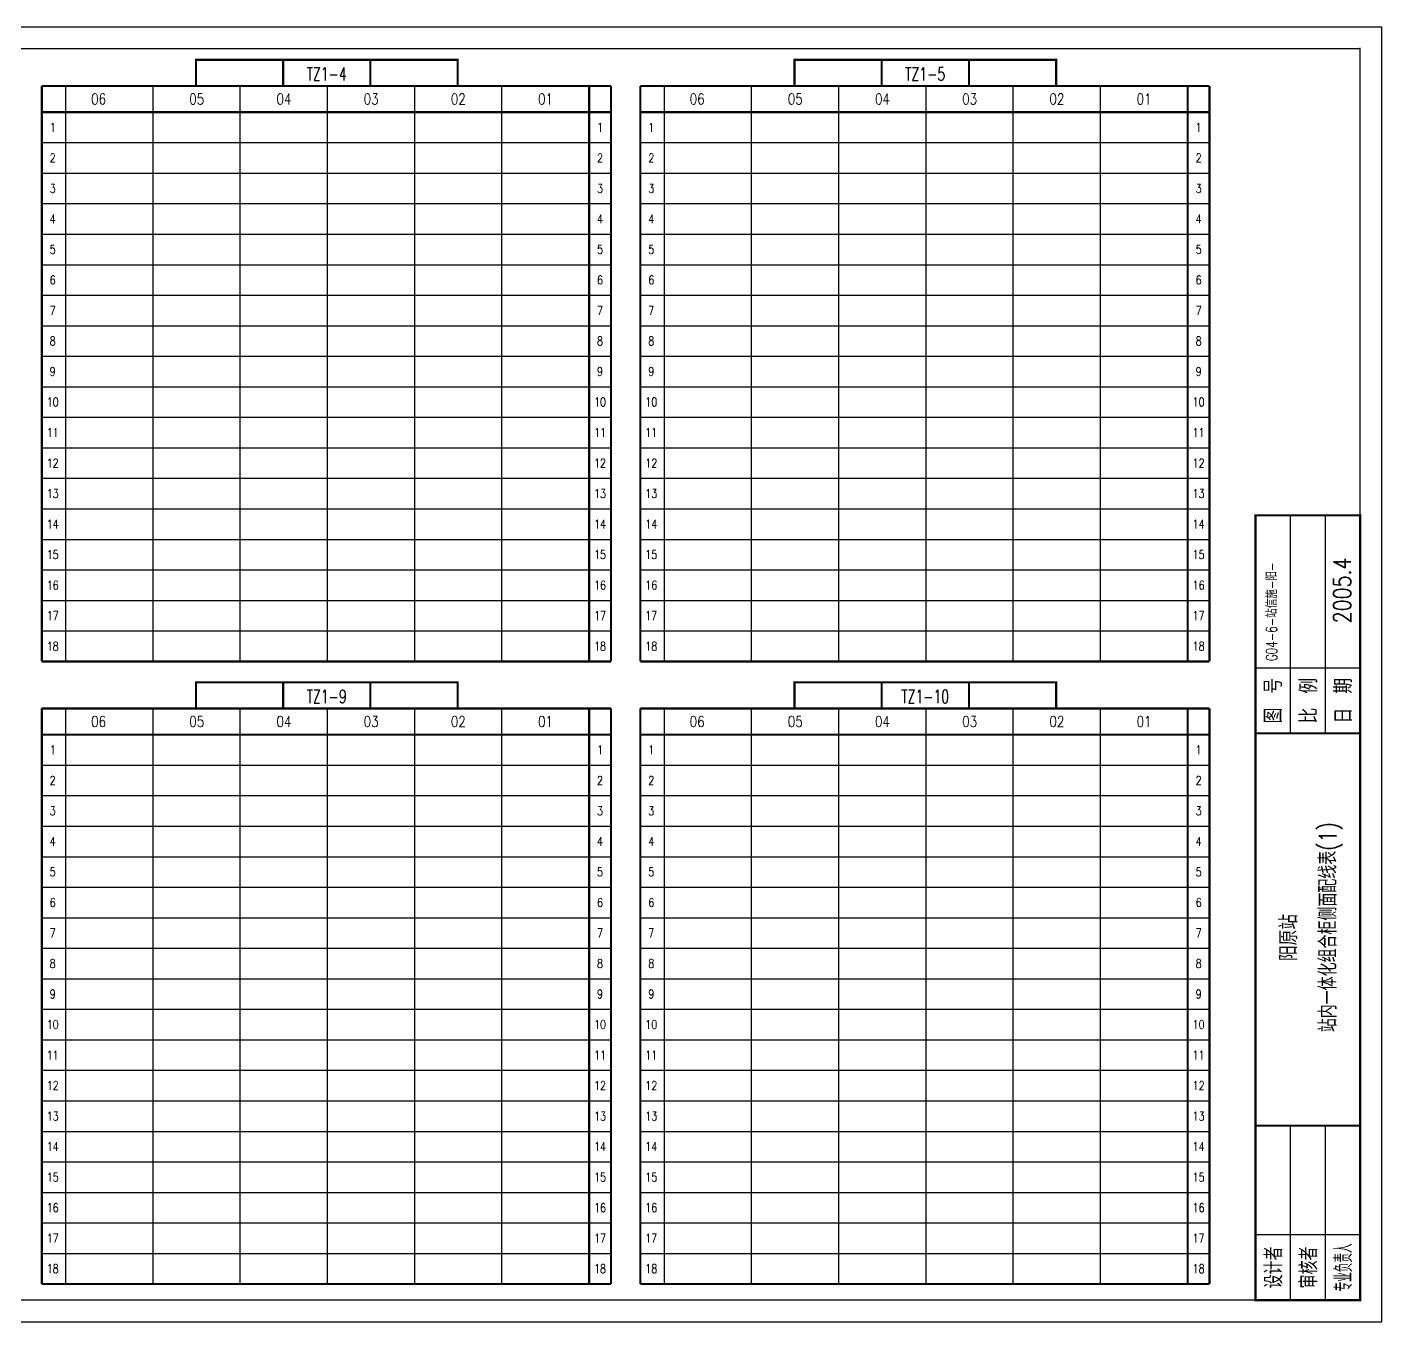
# Model space of a CAD drawing. Extents: x -42 to 714, y -278 to 19.
# Drawn here: x 402.9 to 713.6, y -277.5 to 19.5 of the extents above; entities that cross this region are included whole.
import ezdxf
from ezdxf.enums import TextEntityAlignment as Align

# ---------------------------------------------------------------- set-up
doc = ezdxf.new("R2010")
doc.units = 0
doc.header["$MEASUREMENT"] = 0
doc.layers.get('0').update_dxf_attribs({"linetype": 'CONTINUOUS'})
doc.layers.add('DEFINE', color=7, linetype='CONTINUOUS')
doc.styles.add('CHINESE', font='txt.shx', dxfattribs={"width": 0.7, "bigfont": 'hztxt.shx'})
doc.styles.get("Standard").update_dxf_attribs({"font": 'txt.shx', "width": 0.7, "bigfont": 'hztxt.shx'})

msp = doc.modelspace()

# ---------------------------------------------------------------- linework, layer by layer
for points in [[(713.63, 19.5), (-41.27, 19.5)], [(713.63, -277.5), (713.63, 19.5)], [(708.63, -272.5), (708.63, 14.72)], [(708.63, -272.5), (708.63, 14.5)], [(411.82, -126), (411.82, 6)], [(431.82, -126), (431.82, 6)], [(451.82, -126), (451.82, 6)], [(471.82, -126), (471.82, 6)], [(491.82, -126), (491.82, 6)], [(511.82, -126), (511.82, 6)], [(549.09, -126), (549.09, 6)], [(569.09, -126), (569.09, 6)], [(589.09, -126), (589.09, 6)], [(609.09, -126), (609.09, 6)], [(629.09, -126), (629.09, 6)], [(649.09, -126), (649.09, 6)], [(406.29, -7), (406.29, -7)], [(406.29, -7), (411.82, -7)], [(411.82, -7), (536.82, -7)], [(543.56, -7), (543.56, -7)], [(543.56, -7), (549.09, -7)], [(549.09, -7), (674.09, -7)], [(406.29, -14), (406.29, -14)], [(406.29, -14), (411.82, -14)], [(411.82, -14), (536.82, -14)], [(543.56, -14), (543.56, -14)], [(543.56, -14), (549.09, -14)], [(549.09, -14), (674.09, -14)], [(406.29, -21), (406.29, -21)], [(406.29, -21), (411.82, -21)], [(411.82, -21), (536.82, -21)], [(543.56, -21), (543.56, -21)], [(543.56, -21), (549.09, -21)], [(549.09, -21), (674.09, -21)], [(406.29, -28), (406.29, -28)], [(406.29, -28), (411.82, -28)], [(411.82, -28), (536.82, -28)], [(543.56, -28), (543.56, -28)], [(543.56, -28), (549.09, -28)], [(549.09, -28), (674.09, -28)], [(406.29, -35), (406.29, -35)], [(406.29, -35), (411.82, -35)], [(411.82, -35), (536.82, -35)], [(543.56, -35), (543.56, -35)], [(543.56, -35), (549.09, -35)], [(549.09, -35), (674.09, -35)], [(406.29, -42), (406.29, -42)], [(406.29, -42), (411.82, -42)], [(411.82, -42), (536.82, -42)], [(543.56, -42), (543.56, -42)], [(543.56, -42), (549.09, -42)], [(549.09, -42), (674.09, -42)], [(406.29, -49), (406.29, -49)], [(406.29, -49), (411.82, -49)], [(411.82, -49), (536.82, -49)], [(543.56, -49), (543.56, -49)], [(543.56, -49), (549.09, -49)], [(549.09, -49), (674.09, -49)], [(406.29, -56), (406.29, -56)], [(406.29, -56), (411.82, -56)], [(411.82, -56), (536.82, -56)], [(543.56, -56), (543.56, -56)], [(543.56, -56), (549.09, -56)], [(549.09, -56), (674.09, -56)], [(406.29, -63), (406.29, -63)], [(406.29, -63), (411.82, -63)], [(411.82, -63), (536.82, -63)], [(543.56, -63), (543.56, -63)], [(543.56, -63), (549.09, -63)], [(549.09, -63), (674.09, -63)], [(406.29, -70), (406.29, -70)], [(406.29, -70), (411.82, -70)], [(411.82, -70), (536.82, -70)], [(543.56, -70), (543.56, -70)], [(543.56, -70), (549.09, -70)], [(549.09, -70), (674.09, -70)], [(406.29, -77), (406.29, -77)], [(406.29, -77), (411.82, -77)], [(411.82, -77), (536.82, -77)], [(543.56, -77), (543.56, -77)], [(543.56, -77), (549.09, -77)], [(549.09, -77), (674.09, -77)], [(406.29, -84), (406.29, -84)], [(406.29, -84), (411.82, -84)], [(411.82, -84), (536.82, -84)], [(543.56, -84), (543.56, -84)], [(543.56, -84), (549.09, -84)], [(549.09, -84), (674.09, -84)], [(406.29, -91), (406.29, -91)], [(406.29, -91), (411.82, -91)], [(411.82, -91), (536.82, -91)], [(543.56, -91), (543.56, -91)], [(543.56, -91), (549.09, -91)], [(549.09, -91), (674.09, -91)], [(406.29, -98), (406.29, -98)], [(406.29, -98), (411.82, -98)], [(411.82, -98), (536.82, -98)], [(543.56, -98), (543.56, -98)], [(543.56, -98), (549.09, -98)], [(549.09, -98), (674.09, -98)], [(406.29, -105), (406.29, -105)], [(406.29, -105), (411.82, -105)], [(411.82, -105), (536.82, -105)], [(543.56, -105), (543.56, -105)], [(543.56, -105), (549.09, -105)], [(549.09, -105), (674.09, -105)], [(406.29, -112), (406.29, -112)], [(406.29, -112), (411.82, -112)], [(411.82, -112), (536.82, -112)], [(543.56, -112), (543.56, -112)], [(543.56, -112), (549.09, -112)], [(549.09, -112), (674.09, -112)], [(406.29, -119), (406.29, -119)], [(406.29, -119), (411.82, -119)], [(411.82, -119), (536.82, -119)], [(543.56, -119), (543.56, -119)], [(543.56, -119), (549.09, -119)], [(549.09, -119), (674.09, -119)], [(411.82, -268.79), (411.82, -136.79)], [(431.82, -268.79), (431.82, -136.79)], [(451.82, -268.79), (451.82, -136.79)], [(471.82, -268.79), (471.82, -136.79)], [(491.82, -268.79), (491.82, -136.79)], [(511.82, -268.79), (511.82, -136.79)], [(549.09, -268.79), (549.09, -136.79)], [(569.09, -268.79), (569.09, -136.79)], [(589.09, -268.79), (589.09, -136.79)], [(609.09, -268.79), (609.09, -136.79)], [(629.09, -268.79), (629.09, -136.79)], [(649.09, -268.79), (649.09, -136.79)], [(406.29, -149.79), (406.29, -149.79)], [(406.29, -149.79), (411.82, -149.79)], [(411.82, -149.79), (536.82, -149.79)], [(543.56, -149.79), (543.56, -149.79)], [(543.56, -149.79), (549.09, -149.79)], [(549.09, -149.79), (674.09, -149.79)], [(406.29, -156.79), (406.29, -156.79)], [(406.29, -156.79), (411.82, -156.79)], [(411.82, -156.79), (536.82, -156.79)], [(543.56, -156.79), (543.56, -156.79)], [(543.56, -156.79), (549.09, -156.79)], [(549.09, -156.79), (674.09, -156.79)], [(406.29, -163.79), (406.29, -163.79)], [(406.29, -163.79), (411.82, -163.79)], [(411.82, -163.79), (536.82, -163.79)], [(543.56, -163.79), (543.56, -163.79)], [(543.56, -163.79), (549.09, -163.79)], [(549.09, -163.79), (674.09, -163.79)], [(406.29, -170.79), (406.29, -170.79)], [(406.29, -170.79), (411.82, -170.79)], [(411.82, -170.79), (536.82, -170.79)], [(543.56, -170.79), (543.56, -170.79)], [(543.56, -170.79), (549.09, -170.79)], [(549.09, -170.79), (674.09, -170.79)], [(406.29, -177.79), (406.29, -177.79)], [(406.29, -177.79), (411.82, -177.79)], [(411.82, -177.79), (536.82, -177.79)], [(543.56, -177.79), (543.56, -177.79)], [(543.56, -177.79), (549.09, -177.79)], [(549.09, -177.79), (674.09, -177.79)], [(406.29, -184.79), (406.29, -184.79)], [(406.29, -184.79), (411.82, -184.79)], [(411.82, -184.79), (536.82, -184.79)], [(543.56, -184.79), (543.56, -184.79)], [(543.56, -184.79), (549.09, -184.79)], [(549.09, -184.79), (674.09, -184.79)], [(406.29, -191.79), (406.29, -191.79)], [(406.29, -191.79), (411.82, -191.79)], [(411.82, -191.79), (536.82, -191.79)], [(543.56, -191.79), (543.56, -191.79)], [(543.56, -191.79), (549.09, -191.79)], [(549.09, -191.79), (674.09, -191.79)], [(406.29, -198.79), (406.29, -198.79)], [(406.29, -198.79), (411.82, -198.79)], [(411.82, -198.79), (536.82, -198.79)], [(543.56, -198.79), (543.56, -198.79)], [(543.56, -198.79), (549.09, -198.79)], [(549.09, -198.79), (674.09, -198.79)], [(406.29, -205.79), (406.29, -205.79)], [(406.29, -205.79), (411.82, -205.79)], [(411.82, -205.79), (536.82, -205.79)], [(543.56, -205.79), (543.56, -205.79)], [(543.56, -205.79), (549.09, -205.79)], [(549.09, -205.79), (674.09, -205.79)], [(406.29, -212.79), (406.29, -212.79)], [(406.29, -212.79), (411.82, -212.79)], [(411.82, -212.79), (536.82, -212.79)], [(543.56, -212.79), (543.56, -212.79)], [(543.56, -212.79), (549.09, -212.79)], [(549.09, -212.79), (674.09, -212.79)], [(406.29, -219.79), (406.29, -219.79)], [(406.29, -219.79), (411.82, -219.79)], [(411.82, -219.79), (536.82, -219.79)], [(543.56, -219.79), (543.56, -219.79)], [(543.56, -219.79), (549.09, -219.79)], [(549.09, -219.79), (674.09, -219.79)], [(406.29, -226.79), (406.29, -226.79)], [(406.29, -226.79), (411.82, -226.79)], [(411.82, -226.79), (536.82, -226.79)], [(543.56, -226.79), (543.56, -226.79)], [(543.56, -226.79), (549.09, -226.79)], [(549.09, -226.79), (674.09, -226.79)], [(406.29, -233.79), (406.29, -233.79)], [(406.29, -233.79), (411.82, -233.79)], [(411.82, -233.79), (536.82, -233.79)], [(543.56, -233.79), (543.56, -233.79)], [(543.56, -233.79), (549.09, -233.79)], [(549.09, -233.79), (674.09, -233.79)], [(406.29, -240.79), (406.29, -240.79)], [(406.29, -240.79), (411.82, -240.79)], [(411.82, -240.79), (536.82, -240.79)], [(543.56, -240.79), (543.56, -240.79)], [(543.56, -240.79), (549.09, -240.79)], [(549.09, -240.79), (674.09, -240.79)], [(406.29, -247.79), (406.29, -247.79)], [(406.29, -247.79), (411.82, -247.79)], [(411.82, -247.79), (536.82, -247.79)], [(543.56, -247.79), (543.56, -247.79)], [(543.56, -247.79), (549.09, -247.79)], [(549.09, -247.79), (674.09, -247.79)], [(406.29, -254.79), (406.29, -254.79)], [(406.29, -254.79), (411.82, -254.79)], [(411.82, -254.79), (536.82, -254.79)], [(543.56, -254.79), (543.56, -254.79)], [(543.56, -254.79), (549.09, -254.79)], [(549.09, -254.79), (674.09, -254.79)], [(406.29, -261.79), (406.29, -261.79)], [(406.29, -261.79), (411.82, -261.79)], [(411.82, -261.79), (536.82, -261.79)], [(543.56, -261.79), (543.56, -261.79)], [(543.56, -261.79), (549.09, -261.79)], [(549.09, -261.79), (674.09, -261.79)], [(708.63, -272.5), (-16.27, -272.5)], [(-41.27, -277.5), (713.63, -277.5)]]:
    msp.add_lwpolyline(points)
for points in [[(441.65, 6, 0.5, 0.5, 0), (441.65, 12, 0.5, 0.5, 0), (501.65, 12, 0.5, 0.5, 0), (501.65, 6, 0.5, 0.5, 0)], [(461.65, 6, 0.5, 0.5, 0), (461.65, 12, 0.5, 0.5, 0)], [(481.65, 12, 0.5, 0.5, 0), (481.65, 6, 0.5, 0.5, 0)], [(578.92, 6, 0.5, 0.5, 0), (578.92, 12, 0.5, 0.5, 0), (638.92, 12, 0.5, 0.5, 0), (638.92, 6, 0.5, 0.5, 0)], [(598.92, 6, 0.5, 0.5, 0), (598.92, 12, 0.5, 0.5, 0)], [(618.92, 12, 0.5, 0.5, 0), (618.92, 6, 0.5, 0.5, 0)], [(406.29, 6, 0.5, 0.5, 0), (406.29, 6, 0.5, 0.5, 0)], [(411.82, 6, 0.5, 0.5, 0), (406.29, 6, 0.5, 0.5, 0)], [(406.29, 6, 0.5, 0.5, 0), (406.29, -126, 0.5, 0.5, 0)], [(536.82, 6, 0.5, 0.5, 0), (411.82, 6, 0.5, 0.5, 0)], [(531.82, -126, 0.5, 0.5, 0), (531.82, 6, 0.5, 0.5, 0)], [(536.82, -126, 0.5, 0.5, 0), (536.82, 6, 0.5, 0.5, 0)], [(543.56, 6, 0.5, 0.5, 0), (543.56, 6, 0.5, 0.5, 0)], [(549.09, 6, 0.5, 0.5, 0), (543.56, 6, 0.5, 0.5, 0)], [(543.56, 6, 0.5, 0.5, 0), (543.56, -126, 0.5, 0.5, 0)], [(674.09, 6, 0.5, 0.5, 0), (549.09, 6, 0.5, 0.5, 0)], [(669.09, -126, 0.5, 0.5, 0), (669.09, 6, 0.5, 0.5, 0)], [(674.09, -126, 0.5, 0.5, 0), (674.09, 6, 0.5, 0.5, 0)], [(406.29, 0, 0.5, 0.5, 0), (406.29, 0, 0.5, 0.5, 0)], [(406.29, 0, 0.5, 0.5, 0), (411.82, 0, 0.5, 0.5, 0)], [(411.82, 0, 0.5, 0.5, 0), (536.82, 0, 0.5, 0.5, 0)], [(543.56, 0, 0.5, 0.5, 0), (543.56, 0, 0.5, 0.5, 0)], [(543.56, 0, 0.5, 0.5, 0), (549.09, 0, 0.5, 0.5, 0)], [(549.09, 0, 0.5, 0.5, 0), (674.09, 0, 0.5, 0.5, 0)], [(692.63, -142.5, 0.3, 0.3, 0), (692.63, -92.5, 0.3, 0.3, 0)], [(700.63, -142.5, 0.3, 0.3, 0), (700.63, -92.5, 0.3, 0.3, 0)], [(406.29, -126, 0.5, 0.5, 0), (406.29, -126, 0.5, 0.5, 0)], [(406.29, -126, 0.5, 0.5, 0), (411.82, -126, 0.5, 0.5, 0)], [(411.82, -126, 0.5, 0.5, 0), (536.82, -126, 0.5, 0.5, 0)], [(543.56, -126, 0.5, 0.5, 0), (543.56, -126, 0.5, 0.5, 0)], [(543.56, -126, 0.5, 0.5, 0), (549.09, -126, 0.5, 0.5, 0)], [(549.09, -126, 0.5, 0.5, 0), (674.09, -126, 0.5, 0.5, 0)], [(684.63, -127.5, 0.3, 0.3, 0), (708.63, -127.5, 0.3, 0.3, 0)], [(441.65, -136.79, 0.5, 0.5, 0), (441.65, -130.79, 0.5, 0.5, 0), (501.65, -130.79, 0.5, 0.5, 0), (501.65, -136.79, 0.5, 0.5, 0)], [(461.65, -136.79, 0.5, 0.5, 0), (461.65, -130.79, 0.5, 0.5, 0)], [(481.65, -130.79, 0.5, 0.5, 0), (481.65, -136.79, 0.5, 0.5, 0)], [(578.92, -136.79, 0.5, 0.5, 0), (578.92, -130.79, 0.5, 0.5, 0), (638.92, -130.79, 0.5, 0.5, 0), (638.92, -136.79, 0.5, 0.5, 0)], [(598.92, -136.79, 0.5, 0.5, 0), (598.92, -130.79, 0.5, 0.5, 0)], [(618.92, -130.79, 0.5, 0.5, 0), (618.92, -136.79, 0.5, 0.5, 0)], [(406.29, -136.79, 0.5, 0.5, 0), (406.29, -136.79, 0.5, 0.5, 0)], [(411.82, -136.79, 0.5, 0.5, 0), (406.29, -136.79, 0.5, 0.5, 0)], [(406.29, -136.79, 0.5, 0.5, 0), (406.29, -268.79, 0.5, 0.5, 0)], [(536.82, -136.79, 0.5, 0.5, 0), (411.82, -136.79, 0.5, 0.5, 0)], [(531.82, -268.79, 0.5, 0.5, 0), (531.82, -136.79, 0.5, 0.5, 0)], [(536.82, -268.79, 0.5, 0.5, 0), (536.82, -136.79, 0.5, 0.5, 0)], [(543.56, -136.79, 0.5, 0.5, 0), (543.56, -136.79, 0.5, 0.5, 0)], [(549.09, -136.79, 0.5, 0.5, 0), (543.56, -136.79, 0.5, 0.5, 0)], [(543.56, -136.79, 0.5, 0.5, 0), (543.56, -268.79, 0.5, 0.5, 0)], [(674.09, -136.79, 0.5, 0.5, 0), (549.09, -136.79, 0.5, 0.5, 0)], [(669.09, -268.79, 0.5, 0.5, 0), (669.09, -136.79, 0.5, 0.5, 0)], [(674.09, -268.79, 0.5, 0.5, 0), (674.09, -136.79, 0.5, 0.5, 0)], [(406.29, -142.79, 0.5, 0.5, 0), (406.29, -142.79, 0.5, 0.5, 0)], [(406.29, -142.79, 0.5, 0.5, 0), (411.82, -142.79, 0.5, 0.5, 0)], [(411.82, -142.79, 0.5, 0.5, 0), (536.82, -142.79, 0.5, 0.5, 0)], [(543.56, -142.79, 0.5, 0.5, 0), (543.56, -142.79, 0.5, 0.5, 0)], [(543.56, -142.79, 0.5, 0.5, 0), (549.09, -142.79, 0.5, 0.5, 0)], [(549.09, -142.79, 0.5, 0.5, 0), (674.09, -142.79, 0.5, 0.5, 0)], [(684.63, -142.5, 0.5, 0.5, 0), (708.63, -142.5, 0.5, 0.5, 0)], [(684.63, -232.5, 0.5, 0.5, 0), (708.63, -232.5, 0.5, 0.5, 0)], [(692.63, -272.5, 0.3, 0.3, 0), (692.63, -232.5, 0.3, 0.3, 0)], [(700.63, -272.5, 0.3, 0.3, 0), (700.63, -232.5, 0.3, 0.3, 0)], [(684.63, -257.5, 0.3, 0.3, 0), (708.63, -257.5, 0.3, 0.3, 0)], [(406.29, -268.79, 0.5, 0.5, 0), (406.29, -268.79, 0.5, 0.5, 0)], [(406.29, -268.79, 0.5, 0.5, 0), (411.82, -268.79, 0.5, 0.5, 0)], [(411.82, -268.79, 0.5, 0.5, 0), (536.82, -268.79, 0.5, 0.5, 0)], [(543.56, -268.79, 0.5, 0.5, 0), (543.56, -268.79, 0.5, 0.5, 0)], [(543.56, -268.79, 0.5, 0.5, 0), (549.09, -268.79, 0.5, 0.5, 0)], [(549.09, -268.79, 0.5, 0.5, 0), (674.09, -268.79, 0.5, 0.5, 0)]]:
    msp.add_lwpolyline(points, format="xyseb")
msp.add_lwpolyline([(708.63, -272.5, 0.5, 0.5, 0), (708.63, -92.5, 0.5, 0.5, 0), (684.63, -92.5, 0.5, 0.5, 0), (684.63, -272.5, 0.5, 0.5, 0)], format="xyseb", close=True)
at = {"layer": 'DEFINE'}
msp.add_line((708.63, 14.5), (-16.27, 14.5), dxfattribs=at)

# ---------------------------------------------------------------- texts
at = {"width": 0.8}
for s, height, p in [('06', 2.5, (419.32, 3)), ('05', 2.5, (441.82, 3)), ('04', 2.5, (461.82, 3)), ('03', 2.5, (481.82, 3)), ('02', 2.5, (501.82, 3)), ('01', 2.5, (521.82, 3)), ('06', 2.5, (556.59, 3)), ('05', 2.5, (579.09, 3)), ('04', 2.5, (599.09, 3)), ('03', 2.5, (619.09, 3)), ('02', 2.5, (639.09, 3)), ('01', 2.5, (659.09, 3)), ('1', 2, (408.79, -3.5)), ('1', 2, (534.32, -3.5)), ('1', 2, (546.06, -3.5)), ('1', 2, (671.59, -3.5)), ('2', 2, (408.79, -10.5)), ('2', 2, (534.32, -10.5)), ('2', 2, (546.06, -10.5)), ('2', 2, (671.59, -10.5)), ('3', 2, (408.79, -17.5)), ('3', 2, (534.32, -17.5)), ('3', 2, (546.06, -17.5)), ('3', 2, (671.59, -17.5)), ('4', 2, (408.79, -24.5)), ('4', 2, (534.32, -24.5)), ('4', 2, (546.06, -24.5)), ('4', 2, (671.59, -24.5)), ('5', 2, (408.79, -31.5)), ('5', 2, (534.32, -31.5)), ('5', 2, (546.06, -31.5)), ('5', 2, (671.59, -31.5)), ('6', 2, (408.79, -38.5)), ('6', 2, (534.32, -38.5)), ('6', 2, (546.06, -38.5)), ('6', 2, (671.59, -38.5)), ('7', 2, (408.79, -45.5)), ('7', 2, (534.32, -45.5)), ('7', 2, (546.06, -45.5)), ('7', 2, (671.59, -45.5)), ('8', 2, (408.79, -52.5)), ('8', 2, (534.32, -52.5)), ('8', 2, (546.06, -52.5)), ('8', 2, (671.59, -52.5)), ('9', 2, (408.79, -59.5)), ('9', 2, (534.32, -59.5)), ('9', 2, (546.06, -59.5)), ('9', 2, (671.59, -59.5)), ('10', 2, (408.79, -66.5)), ('10', 2, (534.32, -66.5)), ('10', 2, (546.06, -66.5)), ('10', 2, (671.59, -66.5)), ('11', 2, (408.79, -73.5)), ('11', 2, (534.32, -73.5)), ('11', 2, (546.06, -73.5)), ('11', 2, (671.59, -73.5)), ('12', 2, (408.79, -80.5)), ('12', 2, (534.32, -80.5)), ('12', 2, (546.06, -80.5)), ('12', 2, (671.59, -80.5)), ('13', 2, (408.79, -87.5)), ('13', 2, (534.32, -87.5)), ('13', 2, (546.06, -87.5)), ('13', 2, (671.59, -87.5)), ('14', 2, (408.79, -94.5)), ('14', 2, (534.32, -94.5)), ('14', 2, (546.06, -94.5)), ('14', 2, (671.59, -94.5)), ('15', 2, (408.79, -101.5)), ('15', 2, (534.32, -101.5)), ('15', 2, (546.06, -101.5)), ('15', 2, (671.59, -101.5)), ('16', 2, (408.79, -108.5)), ('16', 2, (534.32, -108.5)), ('16', 2, (546.06, -108.5)), ('16', 2, (671.59, -108.5)), ('17', 2, (408.79, -115.5)), ('17', 2, (534.32, -115.5)), ('17', 2, (546.06, -115.5)), ('17', 2, (671.59, -115.5)), ('18', 2, (408.79, -122.5)), ('18', 2, (534.32, -122.5)), ('18', 2, (546.06, -122.5)), ('18', 2, (671.59, -122.5)), ('06', 2.5, (419.32, -139.79)), ('05', 2.5, (441.82, -139.79)), ('04', 2.5, (461.82, -139.79)), ('03', 2.5, (481.82, -139.79)), ('02', 2.5, (501.82, -139.79)), ('01', 2.5, (521.82, -139.79)), ('06', 2.5, (556.59, -139.79)), ('05', 2.5, (579.09, -139.79)), ('04', 2.5, (599.09, -139.79)), ('03', 2.5, (619.09, -139.79)), ('02', 2.5, (639.09, -139.79)), ('01', 2.5, (659.09, -139.79)), ('1', 2, (408.79, -146.29)), ('1', 2, (534.32, -146.29)), ('1', 2, (546.06, -146.29)), ('1', 2, (671.59, -146.29)), ('2', 2, (408.79, -153.29)), ('2', 2, (534.32, -153.29)), ('2', 2, (546.06, -153.29)), ('2', 2, (671.59, -153.29)), ('3', 2, (408.79, -160.29)), ('3', 2, (534.32, -160.29)), ('3', 2, (546.06, -160.29)), ('3', 2, (671.59, -160.29)), ('4', 2, (408.79, -167.29)), ('4', 2, (534.32, -167.29)), ('4', 2, (546.06, -167.29)), ('4', 2, (671.59, -167.29)), ('5', 2, (408.79, -174.29)), ('5', 2, (534.32, -174.29)), ('5', 2, (546.06, -174.29)), ('5', 2, (671.59, -174.29)), ('6', 2, (408.79, -181.29)), ('6', 2, (534.32, -181.29)), ('6', 2, (546.06, -181.29)), ('6', 2, (671.59, -181.29)), ('7', 2, (408.79, -188.29)), ('7', 2, (534.32, -188.29)), ('7', 2, (546.06, -188.29)), ('7', 2, (671.59, -188.29)), ('8', 2, (408.79, -195.29)), ('8', 2, (534.32, -195.29)), ('8', 2, (546.06, -195.29)), ('8', 2, (671.59, -195.29)), ('9', 2, (408.79, -202.29)), ('9', 2, (534.32, -202.29)), ('9', 2, (546.06, -202.29)), ('9', 2, (671.59, -202.29)), ('10', 2, (408.79, -209.29)), ('10', 2, (534.32, -209.29)), ('10', 2, (546.06, -209.29)), ('10', 2, (671.59, -209.29)), ('11', 2, (408.79, -216.29)), ('11', 2, (534.32, -216.29)), ('11', 2, (546.06, -216.29)), ('11', 2, (671.59, -216.29)), ('12', 2, (408.79, -223.29)), ('12', 2, (534.32, -223.29)), ('12', 2, (546.06, -223.29)), ('12', 2, (671.59, -223.29)), ('13', 2, (408.79, -230.29)), ('13', 2, (534.32, -230.29)), ('13', 2, (546.06, -230.29)), ('13', 2, (671.59, -230.29)), ('14', 2, (408.79, -237.29)), ('14', 2, (534.32, -237.29)), ('14', 2, (546.06, -237.29)), ('14', 2, (671.59, -237.29)), ('15', 2, (408.79, -244.29)), ('15', 2, (534.32, -244.29)), ('15', 2, (546.06, -244.29)), ('15', 2, (671.59, -244.29)), ('16', 2, (408.79, -251.29)), ('16', 2, (534.32, -251.29)), ('16', 2, (546.06, -251.29)), ('16', 2, (671.59, -251.29)), ('17', 2, (408.79, -258.29)), ('17', 2, (534.32, -258.29)), ('17', 2, (546.06, -258.29)), ('17', 2, (671.59, -258.29)), ('18', 2, (408.79, -265.29)), ('18', 2, (534.32, -265.29)), ('18', 2, (546.06, -265.29)), ('18', 2, (671.59, -265.29))]:
    msp.add_text(s, height=height, dxfattribs=at).set_placement(p, align=Align.MIDDLE)
at = {"style": 'CHINESE'}
for s, width, p in [('图 号', 0.9, (688.63, -135)), ('比 例', 0.9, (696.63, -135)), ('日 期', 0.9, (704.63, -135)), ('设计者', 0.8, (688.63, -265)), ('审核者', 0.8, (696.63, -265)), ('专业负责人', 0.5, (704.63, -265))]:
    msp.add_text(s, height=4, rotation=90, dxfattribs=dict(at, width=width)).set_placement(p, align=Align.MIDDLE)
at = {"layer": 'DEFINE', "width": 0.7}
for s, p in [('TZ1-4', (471.62, 7.25)), ('TZ1-5', (608.89, 7.25)), ('TZ1-9', (471.62, -135.54)), ('TZ1-10', (608.89, -135.54))]:
    msp.add_text(s, height=3, dxfattribs=at).set_placement(p, align=Align.CENTER)
at = {"layer": 'DEFINE', "color": 5, "style": 'CHINESE'}
for s, height, width, p in [('2005.4', 4, 0.8, (704.51, -109.72)), ('G04-6-站信施-阳-', 2.5, 0.7, (688.2, -114.64)), ('站内一体化组合柜侧面配线表(1)', 4, 0.8, (701.52, -186.95)), ('阳原站', 4, 0.9, (692.02, -189.32))]:
    msp.add_text(s, height=height, rotation=90, dxfattribs=dict(at, width=width)).set_placement(p, align=Align.MIDDLE)

doc.saveas('drawing.dxf')
